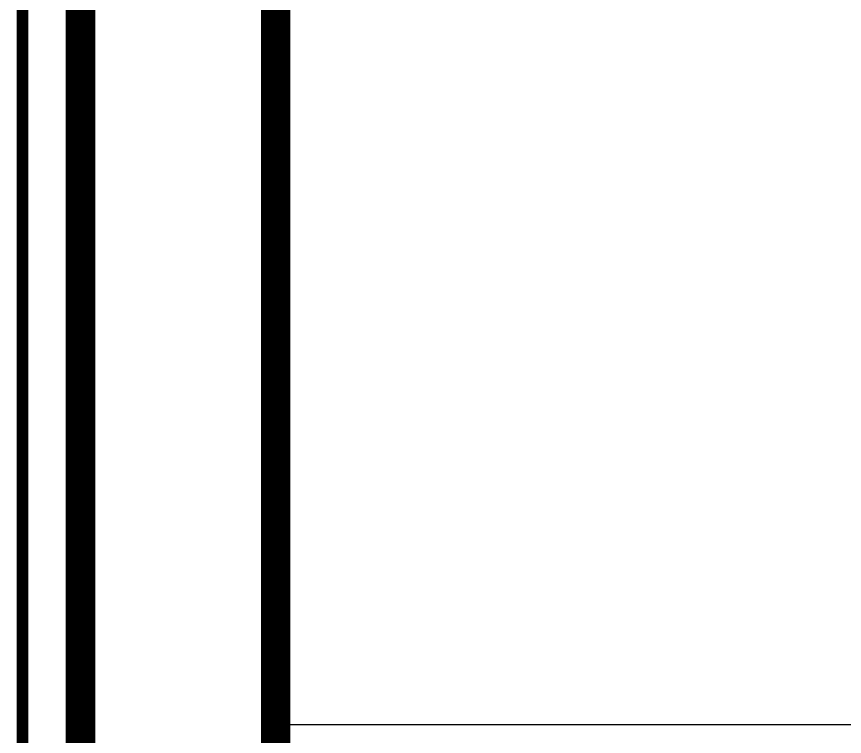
# Model space of a CAD drawing. Header units: inches. Extents: x 1.04 to 3.32, y 2.74 to 3.44.
# Drawn here: x 1.0404 to 1.1806, y 2.941 to 3.0629 of the extents above; entities that cross this region are included whole.
import ezdxf

# ---------------------------------------------------------------- set-up
doc = ezdxf.new("R2010")
doc.units = ezdxf.units.IN
doc.header["$MEASUREMENT"] = 0
for name, color, linetype in [('Board', 56, 'Continuous'), ('Keep-Out Layer', 6, 'Continuous'), ('Mechanical 13', 56, 'Continuous'), ('Mechanical 15', 56, 'Continuous')]:
    doc.layers.add(name, color=color, linetype=linetype)

# ---------------------------------------------------------------- blocks, each defined once
blk = doc.blocks.new('AMPHENOL_12401598E4_2A_48')
at = {"layer": 'Keep-Out Layer'}
for p, q in [((0.14764, -0.07677), (0.14764, -0.34449)), ((0.14764, -0.34449), (-0.14764, -0.34449))]:
    blk.add_line(p, q, dxfattribs=at)
at = {"layer": 'Mechanical 13'}
for points in [[(0.21654, -0.34449, 0.005, 0.005, 0), (-0.21654, -0.34449, 0.005, 0.005, 0)], [(0.1811, -0.37756, 0.005, 0.005, 0), (-0.1811, -0.37756, 0.005, 0.005, 0)]]:
    blk.add_lwpolyline(points, format="xyseb", dxfattribs=at)
at = {"layer": 'Mechanical 15'}
blk.add_lwpolyline([(0.20236, -0.3874, 0.00197, 0.00197, 0), (-0.20236, -0.3874, 0.00197, 0.00197, 0)], format="xyseb", dxfattribs=at)

msp = doc.modelspace()

# ---------------------------------------------------------------- linework, layer by layer
at = {"layer": 'Board'}
msp.add_lwpolyline([(1.08425, 2.76055, 0.00394, 0.00394, 0), (1.08425, 3.41355, 0.00394, 0.00394, 0)], format="xyseb", dxfattribs=at)

# ---------------------------------------------------------------- block references
at = {"rotation": 270}
msp.add_blockref('AMPHENOL_12401598E4_2A_48', (1.42874, 3.09055), dxfattribs=at)

doc.saveas('drawing.dxf')
